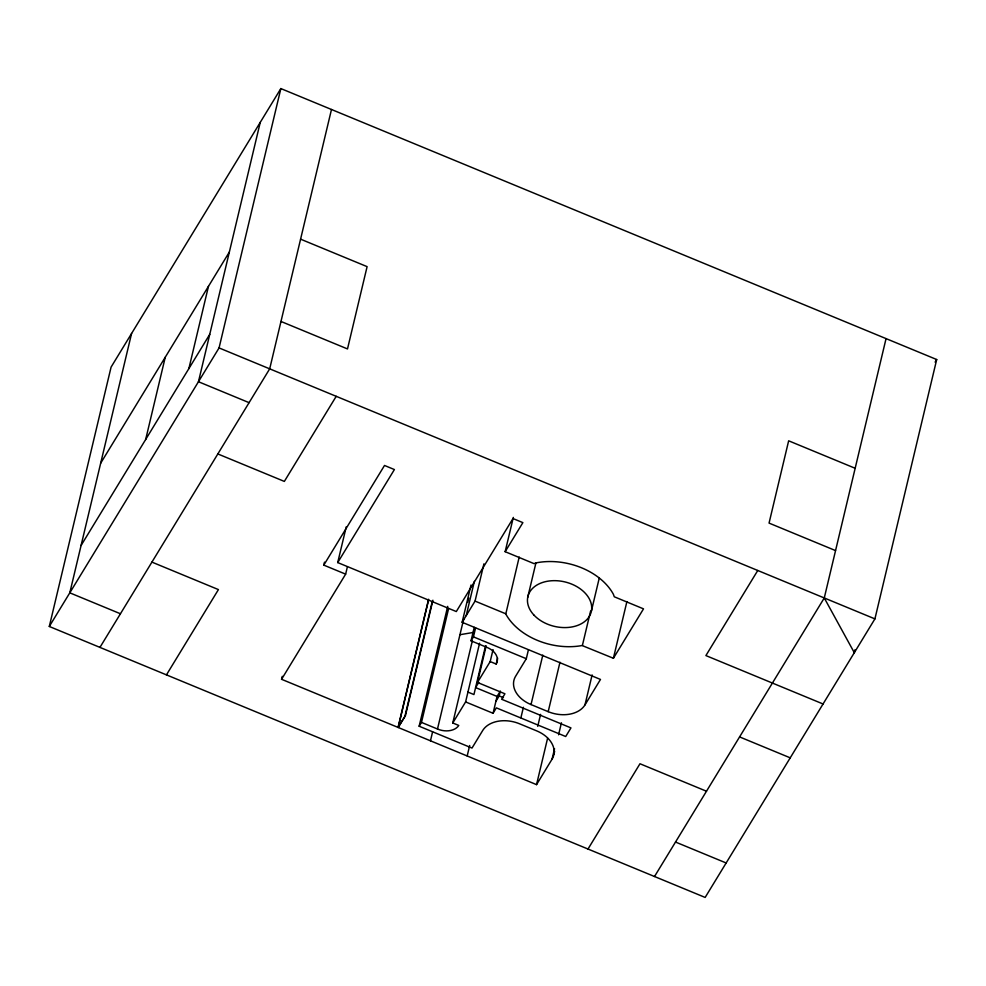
<?xml version="1.0" encoding="UTF-8"?>
<svg xmlns="http://www.w3.org/2000/svg" width="986" height="986" viewBox="0 0 986 986"><rect width="100%" height="100%" fill="white"/><g stroke="black" fill="none" stroke-linecap="round" stroke-linejoin="round"><path stroke-width="1.48" d="M49.3 626.467L111.085 367.112L280.85 88.567L936.7 359.533L874.915 618.888L705.15 897.433L49.3 626.467L219.065 347.922L280.85 88.567M131.582 333.478L69.796 592.832L120.44 613.76M145.669 439.497L165.266 357.191M188.881 368.591L208.477 286.285M260.242 122.375L198.457 381.73L249.088 402.658M331.481 109.483L269.696 368.838L99.943 647.395M554.551 748.682L552.061 759.171L536.544 784.634L281.565 679.292L282.279 676.31M281.565 679.292L345.642 574.148L323.79 565.126L324.505 562.143M519.203 557.053L505.781 614.007A59.135 41.449 13.4 0 0 582.097 645.534L613.403 658.266L643.513 608.855L614.29 596.789L613.366 594.238A59.135 41.449 13.4 0 0 537.05 562.698L534.018 563.622L505.152 551.692L522.876 522.629L512.991 518.537L456.308 611.554L337.717 562.575L346.246 526.795M345.642 574.148L347.417 566.691M428.602 599.241L398.061 727.422L405.419 715.614L432.903 600.227M428.528 600.104L398.196 727.471L405.419 715.614M404.987 716.07L432.324 601.3M552.061 759.171A28.594 20.04 13.4 0 0 536.655 730.86L519.474 723.761A28.594 20.04 13.4 0 0 482.696 730.515L472.011 748.066L419.149 726.226L447.706 606.353M419.149 726.226L421.478 722.393L448.618 608.51M430.463 740.806L432.595 731.822M528.447 649.712L526.302 658.71L515.616 676.248A28.594 20.04 13.4 0 0 531.023 704.571L548.191 711.67A28.594 20.04 13.4 0 0 584.981 704.904L600.486 679.44L462.138 622.289L471.012 585.018M421.478 722.393L437.488 729.011L463.814 618.505M467.672 602.323L468.72 597.91M466.193 615.634L474.365 581.358M462.138 622.289L475.055 601.103L483.929 563.844M497.61 658.056L496.192 664.046A16.725 11.721 13.4 0 0 487.17 647.482L471.037 640.814L474.254 627.33M437.488 729.011A16.405 11.499 13.4 0 0 458.773 725.449L452.771 722.972L472.393 640.641M471.037 640.814L473.453 636.87L475.585 627.885M452.771 722.972L465.602 701.921L479.59 643.18M505.152 551.692L513.324 517.416M485.543 645.855L473.933 694.563L467.943 692.086M465.602 701.921L493.062 713.272L496.352 707.862L565.705 736.517L570.956 727.902L501.603 699.247L504.931 693.787L477.47 682.448L486.172 645.929M467.179 755.979L469.681 745.49M477.47 682.448L490.19 661.569L493.049 649.601M493.062 713.272L497.067 696.449L500.358 691.05L499.199 695.919L495.896 701.329M527.695 597.43L535.879 563.105M520.904 717.771L523.406 707.282M531.023 704.571L542.805 655.123M537.727 726.362L540.587 714.369M548.191 711.67L559.974 662.222M536.544 784.634L547.612 738.181M553.935 754.265L554.65 751.27M558.581 734.792L561.428 722.8M582.393 645.448L590.577 611.123M591.452 610.815L599.278 577.981M584.981 704.904L592.118 674.929M613.403 658.266L626.911 601.546M654.507 876.517L824.271 597.96L886.057 338.605M855.01 649.737L854.307 652.695L824.271 597.96M100.695 463.161L229.344 252.059M81.086 545.455L209.747 334.353M166.449 674.868L218.424 589.591L151.918 562.106M336.214 396.323L284.35 481.414L217.832 453.942M323.79 565.126L384.515 465.466L394.4 469.558L337.717 562.575M478.765 682.386L475.597 687.587L497.067 696.449M588.001 849.032L639.976 763.756L706.481 791.228M757.766 570.487L705.902 655.579L823.051 703.979M935.11 362.133L936.7 359.533M459.957 634.701L474.143 632.322M300.594 239.167L367.1 266.639L347.503 348.933L280.985 321.461M855.158 468.276L788.652 440.804L769.055 523.098L835.549 550.582M219.065 347.922L874.915 618.888M475.055 601.103L505.695 613.76M739.586 736.912L790.23 757.84M473.453 636.87L526.302 658.71M490.19 661.569L496.192 664.046M499.199 695.919L503.439 697.681M675.509 842.044L726.152 862.972M534.153 615.289A32.587 22.838 13.4 0 0 589.32 616.41A32.587 22.838 13.4 0 0 555.254 580.668A32.587 22.838 13.4 0 0 534.153 615.289"/></g></svg>
